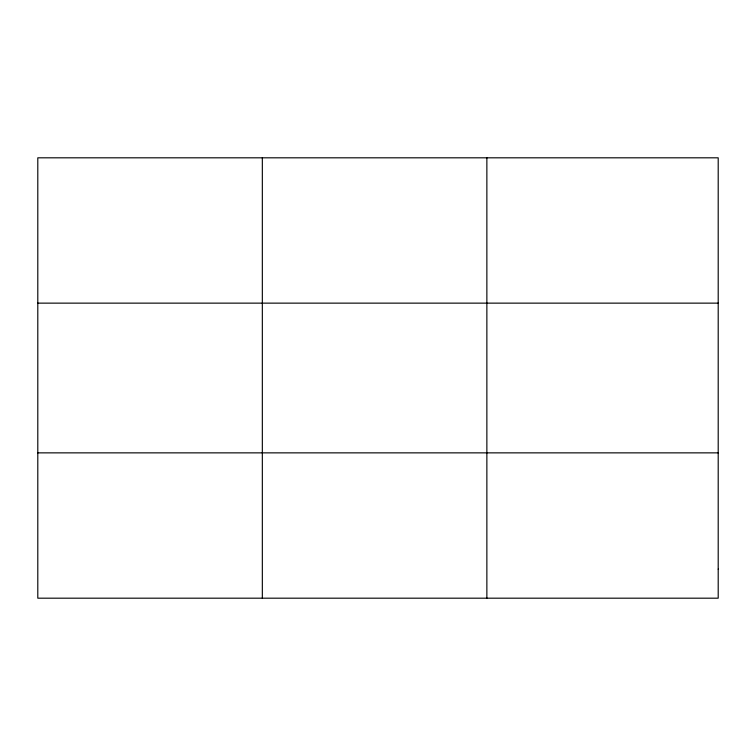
<?xml version="1.0" encoding="UTF-8"?>
<svg xmlns="http://www.w3.org/2000/svg" width="756" height="756" viewBox="0 0 756 756"><rect width="100%" height="100%" fill="white"/><g stroke="black" fill="none" stroke-linecap="round" stroke-linejoin="round"><path stroke-width="1.13" d="M262.332 157.815L262.332 598.185M486.864 157.815L486.864 598.185M37.8 303.137L718.2 303.137M37.8 452.863L718.2 452.863M718.2 569.117L718.2 598.185L37.8 598.185L37.8 157.815L718.2 157.815L718.2 569.117"/></g></svg>
